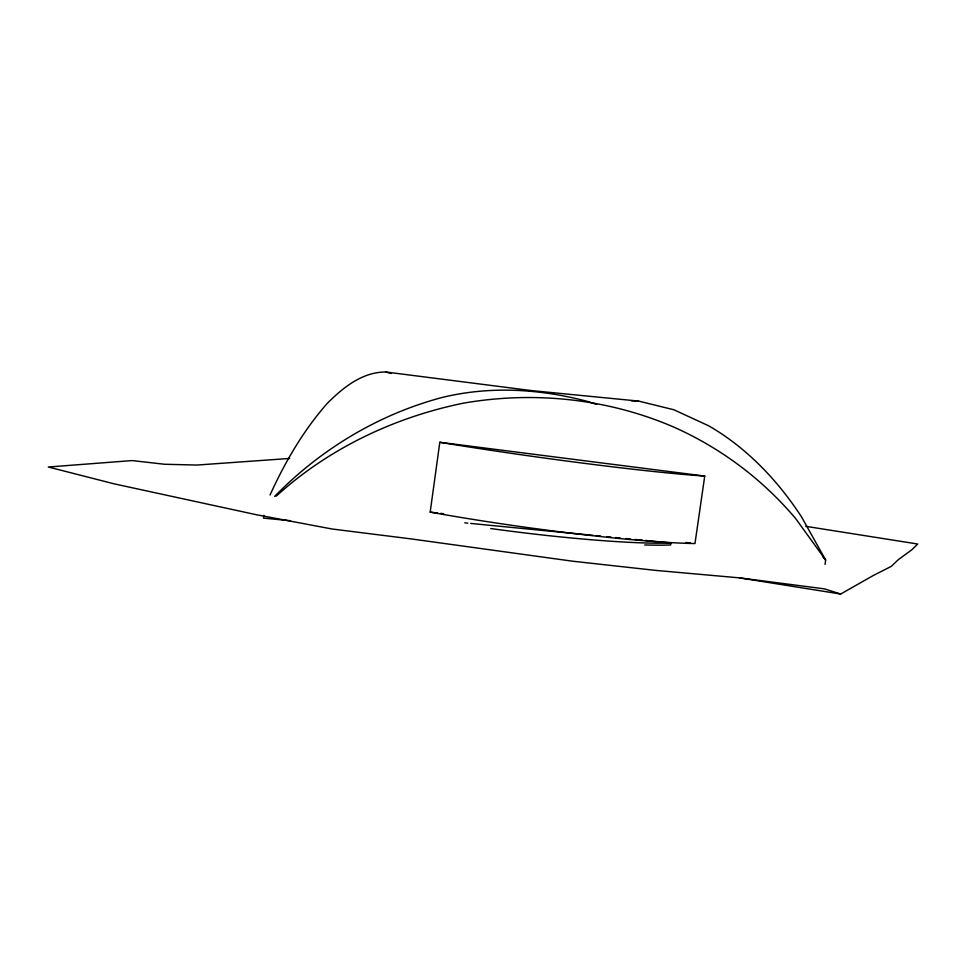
<?xml version="1.0" encoding="UTF-8"?>
<svg xmlns="http://www.w3.org/2000/svg" width="966" height="966" viewBox="0 0 966 966"><rect width="100%" height="100%" fill="white"/><g stroke="black" fill="none" stroke-linecap="round" stroke-linejoin="round"><path stroke-width="1.45" d="M263.79 515.325L263.476 518.126L290.512 520.71M645.505 540.465L670.899 542.94L670.645 544.957A165.246 14.104 6.9 0 1 644.696 544.957M825.073 564.41L825.64 560.014L801.538 516.919A338.837 242.321 86 0 0 708.694 425.825L673.882 409.765L638.574 401.083L531.819 390.638L385.591 371.97C362.021 372.115 343.075 387.608 327.196 403.426C303.324 430.667 284.958 462.134 270.033 495.027M430.184 512.125L439.808 442.295A204.309 9.394 8 0 0 704.733 476.069L694.977 543.544A203.983 15.673 8 0 1 430.184 512.125L437.67 513.018M274.67 496.391C320.603 449.275 378.744 414.233 442.476 397.388C490.68 385.724 540.537 388.887 588.173 401.602L596.65 404.44M276.24 496.15C328.464 448.55 394.188 417.384 463.185 403.208C533.703 390.916 607.179 398.499 673.073 426.779A381.377 359.871 -50.7 0 1 795.743 518.682L825.64 560.014L822.754 556.658M289.728 458.439L196.895 465.057L164.57 464.26L132.149 460.577L48.3 467.001L114.181 483.857L256.449 514.745L331.966 528.982L411.021 538.895L572.669 561.21L655.624 570.387L739.34 577.849L840.674 594.03L873.204 575.555L891.28 566.366L898.416 559.58L912.013 549.642L917.7 544.015L805.716 526.313M529.018 390.759L531.819 390.638M631.281 400.769L638.574 401.083M464.779 522.847L467.773 523.149M470.756 523.439L593.233 535.369M596.215 535.659L600.695 536.094M606.672 536.673L611.152 537.12M615.632 537.555L620.112 537.99M626.089 538.569L630.569 539.004M635.048 539.439L642.523 540.175M440.653 513.369L443.648 513.731M685.993 542.481L690.485 543.013M439.808 442.295L704.733 476.069M739.34 577.849L824.602 588.886L840.674 594.03M385.591 371.97L391.121 373.48M670.899 542.94A165.258 13.947 6.9 0 1 490.74 528.535"/></g></svg>
